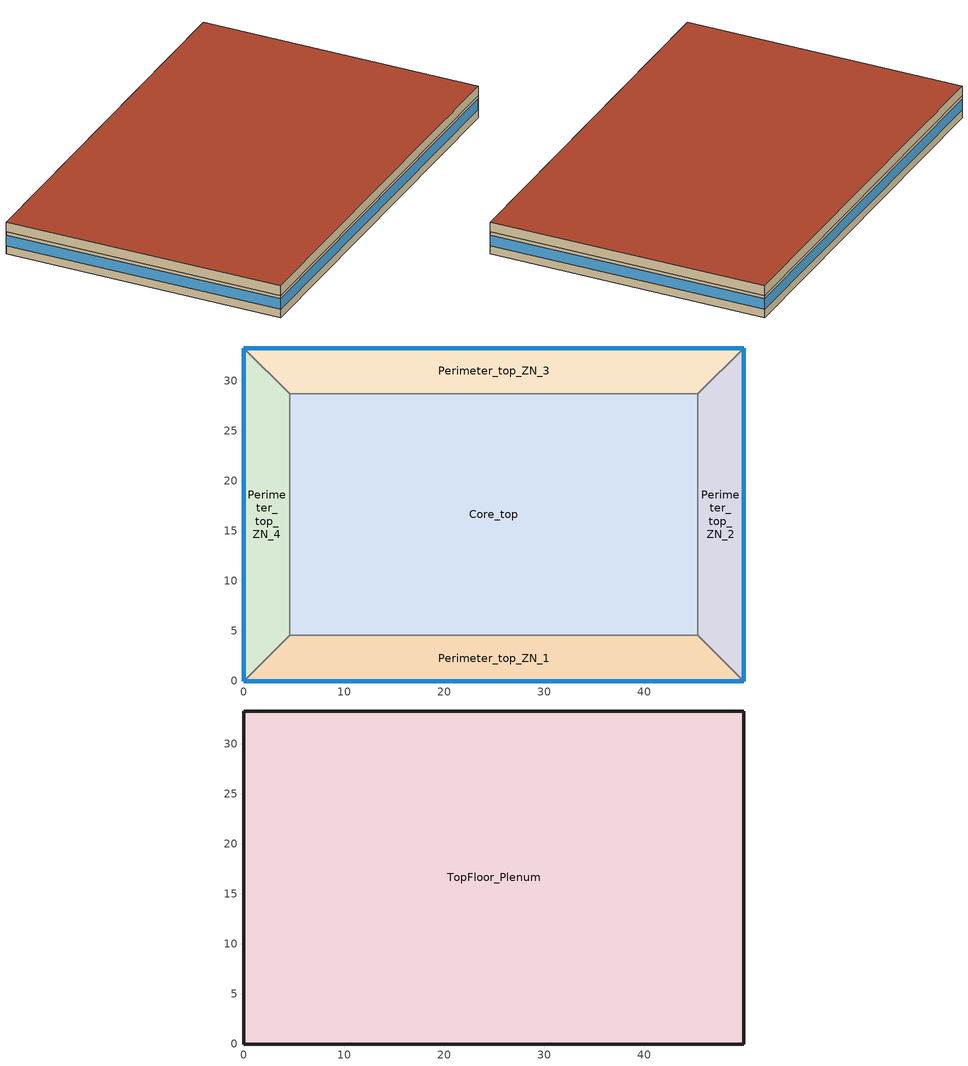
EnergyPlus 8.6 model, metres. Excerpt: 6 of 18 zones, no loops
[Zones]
Perimeter_top_ZN_1
 floor to MidFloor_Plenum (int_slab_floor): 0,0 4.57,4.57 45.34,4.57 49.91,0 z7.92
 wall outside (nonres_ext_wall): 0,0 49.91,0 z7.92:10.67
 wall to Perimeter_top_ZN_2 (int_wall): 49.91,0 45.34,4.57 z7.92:10.67
 window (Window_U_0.55_SHGC_0.25): 0,0 49.91,0 z8.95:10.25
 ceiling to TopFloor_Plenum (DropCeiling): 0,0 49.91,0 45.34,4.57 4.57,4.57 z10.67
Perimeter_top_ZN_2
 floor to MidFloor_Plenum (int_slab_floor): 49.91,0 45.34,4.57 45.34,28.7 49.91,33.27 z7.92
 wall outside (nonres_ext_wall): 49.91,0 49.91,33.27 z7.92:10.67
 wall to Perimeter_top_ZN_3 (int_wall): 49.91,33.27 45.34,28.7 z7.92:10.67
 window (Window_U_0.55_SHGC_0.25): 49.91,0 49.91,33.27 z8.95:10.25
 ceiling to TopFloor_Plenum (DropCeiling): 49.91,0 49.91,33.27 45.34,28.7 45.34,4.57 z10.67
Perimeter_top_ZN_3
 floor to MidFloor_Plenum (int_slab_floor): 49.91,33.27 45.34,28.7 4.57,28.7 0,33.27 z7.92
 wall outside (nonres_ext_wall): 49.91,33.27 0,33.27 z7.92:10.67
 wall to Perimeter_top_ZN_4 (int_wall): 0,33.27 4.57,28.7 z7.92:10.67
 window (Window_U_0.55_SHGC_0.25): 49.91,33.27 0,33.27 z8.95:10.25
 ceiling to TopFloor_Plenum (DropCeiling): 49.91,33.27 0,33.27 4.57,28.7 45.34,28.7 z10.67
Perimeter_top_ZN_4
 floor to MidFloor_Plenum (int_slab_floor): 0,33.27 4.57,28.7 4.57,4.57 0,0 z7.92
 wall outside (nonres_ext_wall): 0,33.27 0,0 z7.92:10.67
 wall to Perimeter_top_ZN_1 (int_wall): 0,0 4.57,4.57 z7.92:10.67
 window (Window_U_0.55_SHGC_0.25): 0,33.27 0,0 z8.95:10.25
 ceiling to TopFloor_Plenum (DropCeiling): 0,33.27 0,0 4.57,4.57 4.57,28.7 z10.67
Core_top
 floor to MidFloor_Plenum (int_slab_floor): 45.34,28.7 45.34,4.57 4.57,4.57 4.57,28.7 z7.92
 wall to Perimeter_top_ZN_3 (int_wall): 45.34,28.7 4.57,28.7 z7.92:10.67
 wall to Perimeter_top_ZN_2 (int_wall): 45.34,4.57 45.34,28.7 z7.92:10.67
 wall to Perimeter_top_ZN_1 (int_wall): 4.57,4.57 45.34,4.57 z7.92:10.67
 wall to Perimeter_top_ZN_4 (int_wall): 4.57,28.7 4.57,4.57 z7.92:10.67
 ceiling to TopFloor_Plenum (DropCeiling): 45.34,4.57 45.34,28.7 4.57,28.7 4.57,4.57 z10.67
TopFloor_Plenum
 wall outside (nonres_ext_wall): 49.91,33.27 0,33.27 0,0 49.91,0 49.91,33.27 z10.67:11.89
 roof outside (nonres_roof): 49.91,0 49.91,33.27 0,33.27 0,0 z11.89
[Building]
Medium Office: North Axis {deg}=0; Terrain=City; Loads Convergence Tolerance Value=0.04; Temperature Convergence Tolerance Value {deltaC}=0.2; Solar Distribution=FullInteriorAndExterior; Maximum Number of Warmup Days=25; Minimum Number of Warmup Days=6
[Site:Location]
El Paso International Ap  Ut_TX_USA Design_Conditions: Latitude {deg}=31.77; Longitude {deg}=-106.5; Time Zone {hr}=-7; Elevation {m}=1186
[SizingPeriod:DesignDay] Day of Month=21; Dry-Bulb Temperature Range Modifier Type=DefaultMultipliers; Humidity Condition Type=Wetbulb; Barometric Pressure {Pa}=87865; Rain Indicator=No; Snow Indicator=No; Daylight Saving Time Indicator=No
Name | Month | Day Type | Maximum Dry-Bulb Temperature {C} | Daily Dry-Bulb Temperature Range {deltaC} | Wetbulb or DewPoint at Maximum Dry-Bulb {C} | Wind Speed {m/s} | Wind Direction {deg} | Solar Model Indicator | Sky Clearness | ASHRAE Clear Sky Optical Depth for Beam Irradiance (taub) | ASHRAE Clear Sky Optical Depth for Diffuse Irradiance (taud)
El Paso International Ap  Ut Ann Htg 99.6% Condns DB | 12 | WinterDesignDay | -5.2 | 0 | -5.2 | 2.2 | 20 | ASHRAEClearSky | 0
El Paso International Ap  Ut Ann Clg .4% Condns DB=>MWB | 7 | SummerDesignDay | 38.1 | 13 | 18.1 | 3.9 | 280 | ASHRAETau |  | 0.605 | 1.547
[Site:GroundTemperature:BuildingSurface]
20.62, 20.61, 20.7, 20.75, 20.89, 23.14, 23.54, 23.59, 23.58, 21.32, 20.9, 20.72
[Site:WaterMainsTemperature]
Calculation Method=Correlation; Annual Average Outdoor Air Temperature {C}=17.81; Maximum Difference In Monthly Average Outdoor Air Temperatures {deltaC}=21.39
[Material]
Name | Roughness | Thickness {m} | Conductivity {W/m-K} | Density {kg/m3} | Specific Heat {J/kg-K} | Thermal Absorptance | Solar Absorptance | Visible Absorptance
Std Wood 6inch | MediumSmooth | 0.15 | 0.12 | 540 | 1210 | 0.9 | 0.7 | 0.7
AC02 Acoustic Ceiling | MediumSmooth | 0.0127 | 0.057 | 288 | 1339 | 0.9 | 0.7 | 0.2
F07 25mm stucco | Smooth | 0.0254 | 0.72 | 1856 | 840 | 0.9 | 0.7 | 0.7
F08 Metal surface | Smooth | 0.0008 | 45.28 | 7824 | 500
F13 Built-up roofing | Rough | 0.0095 | 0.16 | 1120 | 1460 | 0.75 | 0.45
G01 13mm gypsum board | Smooth | 0.0127 | 0.16 | 800 | 1090 | 0.9 | 0.7 | 0.5
G01 16mm gypsum board | MediumSmooth | 0.0159 | 0.16 | 800 | 1090
100mm Normalweight concrete floor | MediumRough | 0.1016 | 2.31 | 2322 | 832
[Material:NoMass] Thermal Absorptance=0.9; Solar Absorptance=0.7
Name | Roughness | Thermal Resistance {m2-K/W} | Visible Absorptance
CP02 CARPET PAD | VeryRough | 0.21648 | 0.8
Nonres_Roof_Insulation | MediumSmooth | 4.31889 | 0.7
Nonres_Exterior_Wall_Insulation | MediumSmooth | 1.90342 | 0.7
[Construction]
InteriorFurnishings: Std Wood 6inch
DropCeiling: AC02 Acoustic Ceiling
int_wall: G01 13mm gypsum board, G01 13mm gypsum board
int_slab_floor: 100mm Normalweight concrete floor, CP02 CARPET PAD
nonres_roof: F13 Built-up roofing, Nonres_Roof_Insulation, F08 Metal surface
nonres_ext_wall: F07 25mm stucco, G01 16mm gypsum board, Nonres_Exterior_Wall_Insulation, G01 16mm gypsum board
Window_U_0.55_SHGC_0.25: Glass_2175_LayerAvg, Gap_1_W_0_0032, Glass_2022F_LayerAvg
[WindowMaterial:Glazing] Optical Data Type=SpectralAverage; Infrared Transmittance at Normal Incidence=0; Back Side Infrared Hemispherical Emissivity=0.84; Conductivity {W/m-K}=1
Name | Thickness {m} | Solar Transmittance at Normal Incidence | Front Side Solar Reflectance at Normal Incidence | Back Side Solar Reflectance at Normal Incidence | Visible Transmittance at Normal Incidence | Front Side Visible Reflectance at Normal Incidence | Back Side Visible Reflectance at Normal Incidence | Front Side Infrared Hemispherical Emissivity
Glass_2175_LayerAvg | 0.0086 | 0.167758 | 0.217606 | 0.437978 | 0.416044 | 0.078729 | 0.10654 | 0.84
Glass_2022F_LayerAvg | 0.0039 | 0.355897 | 0.394095 | 0.265645 | 0.677694 | 0.042734 | 0.05547 | 0.046
[WindowMaterial:Gas]
Gap_1_W_0_0032: Gas Type=Air; Thickness {m}=0.0032
[Zone] Type=1; Multiplier=1; Volume {m3}=autocalculate; Floor Area {m2}=autocalculate
Name | Ceiling Height {m} | Part of Total Floor Area
TopFloor_Plenum | 1.2192 | No
Core_top; Perimeter_top_ZN_3; Perimeter_top_ZN_2; Perimeter_top_ZN_1; Perimeter_top_ZN_4 | 2.7432 | YES
[InternalMass] Construction=InteriorFurnishings
Name | Zone | Surface Area {m2}
Core_top_InternalMass_1 | Core_top | 1967.08
Perimeter_top_ZN_3_InternalMass_1 | Perimeter_top_ZN_3 | 414.675
Perimeter_top_ZN_2_InternalMass_1 | Perimeter_top_ZN_2 | 262.5073
Perimeter_top_ZN_1_InternalMass_1 | Perimeter_top_ZN_1 | 414.6723
Perimeter_top_ZN_4_InternalMass_1 | Perimeter_top_ZN_4 | 262.5056
[People] Number of People Schedule=BLDG_OCC_SCH; Number of People Calculation Method=Area/Person; Zone Floor Area per Person {m2/person}=18.5788; Fraction Radiant=0.3; Sensible Heat Fraction=AUTOCALCULATE; Activity Level Schedule=ACTIVITY_SCH; Enable ASHRAE 55 Comfort Warnings=No; Mean Radiant Temperature Calculation Type=ZoneAveraged; Work Efficiency Schedule=WORK_EFF_SCH; Clothing Insulation Calculation Method=ClothingInsulationSchedule; Clothing Insulation Schedule=CLOTHING_SCH; Air Velocity Schedule=AIR_VELO_SCH; Thermal Comfort Model 1 Type=FANGER
Name | Zone or ZoneList
Core_top | Core_top
Perimeter_top_ZN_3 | Perimeter_top_ZN_3
Perimeter_top_ZN_2 | Perimeter_top_ZN_2
Perimeter_top_ZN_1 | Perimeter_top_ZN_1
Perimeter_top_ZN_4 | Perimeter_top_ZN_4
[Lights] Schedule=BLDG_LIGHT_SCH; Design Level Calculation Method=Watts/Area; Watts per Zone Floor Area {W/m2}=8.82641; Return Air Fraction=0; Fraction Radiant=0.7; Fraction Visible=0.2; Fraction Replaceable=1; Return Air Fraction Calculated from Plenum Temperature=No
Name | Zone or ZoneList
Core_top_Lights | Core_top
Perimeter_top_ZN_3_Lights | Perimeter_top_ZN_3
Perimeter_top_ZN_2_Lights | Perimeter_top_ZN_2
Perimeter_top_ZN_1_Lights | Perimeter_top_ZN_1
Perimeter_top_ZN_4_Lights | Perimeter_top_ZN_4
[ElectricEquipment] Schedule=BLDG_EQUIP_SCH; Design Level Calculation Method=EquipmentLevel; Fraction Latent=0; Fraction Radiant=0.5; Fraction Lost=0
Name | Zone or ZoneList | Design Level {W}
Core_top_MiscPlug_Equip | Core_top | 7937.16
Perimeter_top_ZN_3_MiscPlug_Equip | Perimeter_top_ZN_3 | 1673.21
Perimeter_top_ZN_2_MiscPlug_Equip | Perimeter_top_ZN_2 | 1059.22
Perimeter_top_ZN_1_MiscPlug_Equip | Perimeter_top_ZN_1 | 1673.2
Perimeter_top_ZN_4_MiscPlug_Equip | Perimeter_top_ZN_4 | 1059.21
[Exterior:Lights] Control Option=AstronomicalClock
Name | Schedule | Design Level {W}
Exterior_Lights_a | Exterior_lighting_schedule_a | 623.03
Exterior_Lights_b | Exterior_lighting_schedule_b | 7476.45
[Daylighting:Controls] Daylighting Method=SplitFlux; Lighting Control Type=Stepped; Minimum Input Power Fraction for Continuous or ContinuousOff Dimming Control=0.3; Minimum Light Output Fraction for Continuous or ContinuousOff Dimming Control=0.2; Number of Stepped Control Steps=3; Probability Lighting will be Reset When Needed in Manual Stepped Control=1; Maximum Allowable Discomfort Glare Index=22; Fraction of Zone Controlled by Reference Point 1=0.3835; Illuminance Setpoint at Reference Point 1 {lux}=375; Fraction of Zone Controlled by Reference Point 2=0.1395; Illuminance Setpoint at Reference Point 2 {lux}=375
Name | Zone | Glare Calculation Daylighting Reference Point | Glare Calculation Azimuth Angle of View Direction Clockwise from Zone y-Axis {deg} | Daylighting Reference Point 1 | Daylighting Reference Point 2
Perimeter_top_ZN_1_DaylCtrl | Perimeter_top_ZN_1 | Perimeter_top_ZN_1_DaylRefPt1 | 180 | Perimeter_top_ZN_1_DaylRefPt1 | Perimeter_top_ZN_1_DaylRefPt2
Perimeter_top_ZN_2_DaylCtrl | Perimeter_top_ZN_2 | Perimeter_top_ZN_2_DaylRefPt1 | 90 | Perimeter_top_ZN_2_DaylRefPt1 | Perimeter_top_ZN_2_DaylRefPt2
Perimeter_top_ZN_3_DaylCtrl | Perimeter_top_ZN_3 | Perimeter_top_ZN_3_DaylRefPt1 | 0 | Perimeter_top_ZN_3_DaylRefPt1 | Perimeter_top_ZN_3_DaylRefPt2
Perimeter_top_ZN_4_DaylCtrl | Perimeter_top_ZN_4 | Perimeter_top_ZN_4_DaylRefPt1 | 270 | Perimeter_top_ZN_4_DaylRefPt1 | Perimeter_top_ZN_4_DaylRefPt2
[ZoneInfiltration:DesignFlowRate] Schedule=INFIL_SCH_PNNL; Design Flow Rate Calculation Method=Flow/ExteriorArea; Design Flow Rate {m3/s}=0; Constant Term Coefficient=0; Temperature Term Coefficient=0; Velocity Term Coefficient=0.224; Velocity Squared Term Coefficient=0
Name | Zone or ZoneList | Flow per Exterior Surface Area {m3/s-m2}
Perimeter_top_ZN_3_Infiltration | Perimeter_top_ZN_3 | 0.00056896
Perimeter_top_ZN_2_Infiltration | Perimeter_top_ZN_2 | 0.00056896
Perimeter_top_ZN_1_Infiltration | Perimeter_top_ZN_1 | 0.00056896
Perimeter_top_ZN_4_Infiltration | Perimeter_top_ZN_4 | 0.00056896
TopFloor_Plenum_Infiltration | TopFloor_Plenum | 6.19256e-05
[AirLoopHVAC:ReturnPlenum]
TopFloor_Return_Plenum: Zone=TopFloor_Plenum
[Schedule:Compact]
Exterior_lighting_schedule_a: Through:12/31, For:AllDays, Until: 06:00, 0, Until: 24:00, 1
Exterior_lighting_schedule_b: Through:12/31, For:AllDays, Until: 06:00, 0.7, Until: 24:00, 1
BLDG_LIGHT_SCH: Through: 12/31, For: Weekdays, Until: 5:00, 0.05, Until: 6:00, 0.1, Until: 7:00, 0.0862326, Until: 8:00, 0.258698, Until: 17:00, 0.776093, Until: 18:00, 0.431163, Until: 20:00, 0.258698, Until: 22:00, 0.172465, Until: 23:00, 0.0862326, Until: 24:00, 0.0431163, For: SummerDesignDay, Until: 24:00, 1, For: Saturday, Until: 6:00, 0.05, Until: 8:00, 0.0862326, Until: 12:00, 0.258698, Until: 17:00, 0.129349, Until: 19:00, 0.0431163, Until: 24:00, 0.05, For: WinterDesignDay, Until: 24:00, 0, For: Sunday Holidays AllOtherDays, Until: 6:00, 0.05, Until: 18:00, 0.0431163, Until: 24:00, 0.05
BLDG_EQUIP_SCH: Through: 12/31, For: Weekdays, Until: 06:00, 0.307674, Until: 08:00, 0.381235, Until: 12:00, 0.857778, Until: 13:00, 0.76247, Until: 17:00, 0.857778, Until: 18:00, 0.476543, Until: 24:00, 0.381235, For: SummerDesignDay, Until: 24:00, 1, For: Saturday, Until: 06:00, 0.230755, Until: 08:00, 0.381235, Until: 12:00, 0.476543, Until: 17:00, 0.33358, Until: 19:00, 0.285926, Until: 24:00, 0.230755, For: WinterDesignDay, Until: 24:00, 0, For: Sunday Holidays AllOtherDays, Until: 06:00, 0.230755, Until: 18:00, 0.285926, Until: 24:00, 0.230755
BLDG_OCC_SCH: Through: 12/31, For: Weekdays, Until: 06:00, 0, Until: 07:00, 0.1, Until: 08:00, 0.2, Until: 12:00, 0.95, Until: 13:00, 0.5, Until: 17:00, 0.95, Until: 18:00, 0.3, Until: 22:00, 0.1, Until: 24:00, 0.05, For: SummerDesignDay, Until: 06:00, 0, Until: 22:00, 1, Until: 24:00, 0.05, For: Saturday, Until: 06:00, 0, Until: 08:00, 0.1, Until: 12:00, 0.3, Until: 17:00, 0.1, Until: 19:00, 0.05, Until: 24:00, 0, For: WinterDesignDay, Until: 24:00, 0, For:Sunday Holidays AllOtherDays, Until: 06:00, 0, Until: 18:00, 0.05, Until: 24:00, 0
ACTIVITY_SCH: Through: 12/31, For: AllDays, Until: 24:00, 120
WORK_EFF_SCH: Through: 12/31, For: AllDays, Until: 24:00, 0
AIR_VELO_SCH: Through: 12/31, For: AllDays, Until: 24:00, 0.2
CLOTHING_SCH: Through: 04/30, For: AllDays, Until: 24:00, 1, Through: 09/30, For: AllDays, Until: 24:00, 0.5, Through: 12/31, For: AllDays, Until: 24:00, 1
INFIL_SCH_PNNL: Through: 12/31, For: Weekdays SummerDesignDay, Until: 06:00, 1, Until: 22:00, 0.25, Until: 24:00, 1, For: Saturday WinterDesignDay, Until: 06:00, 1, Until: 18:00, 0.25, Until: 24:00, 1, For:Sunday Holidays AllOtherDays, Until: 24:00, 1
